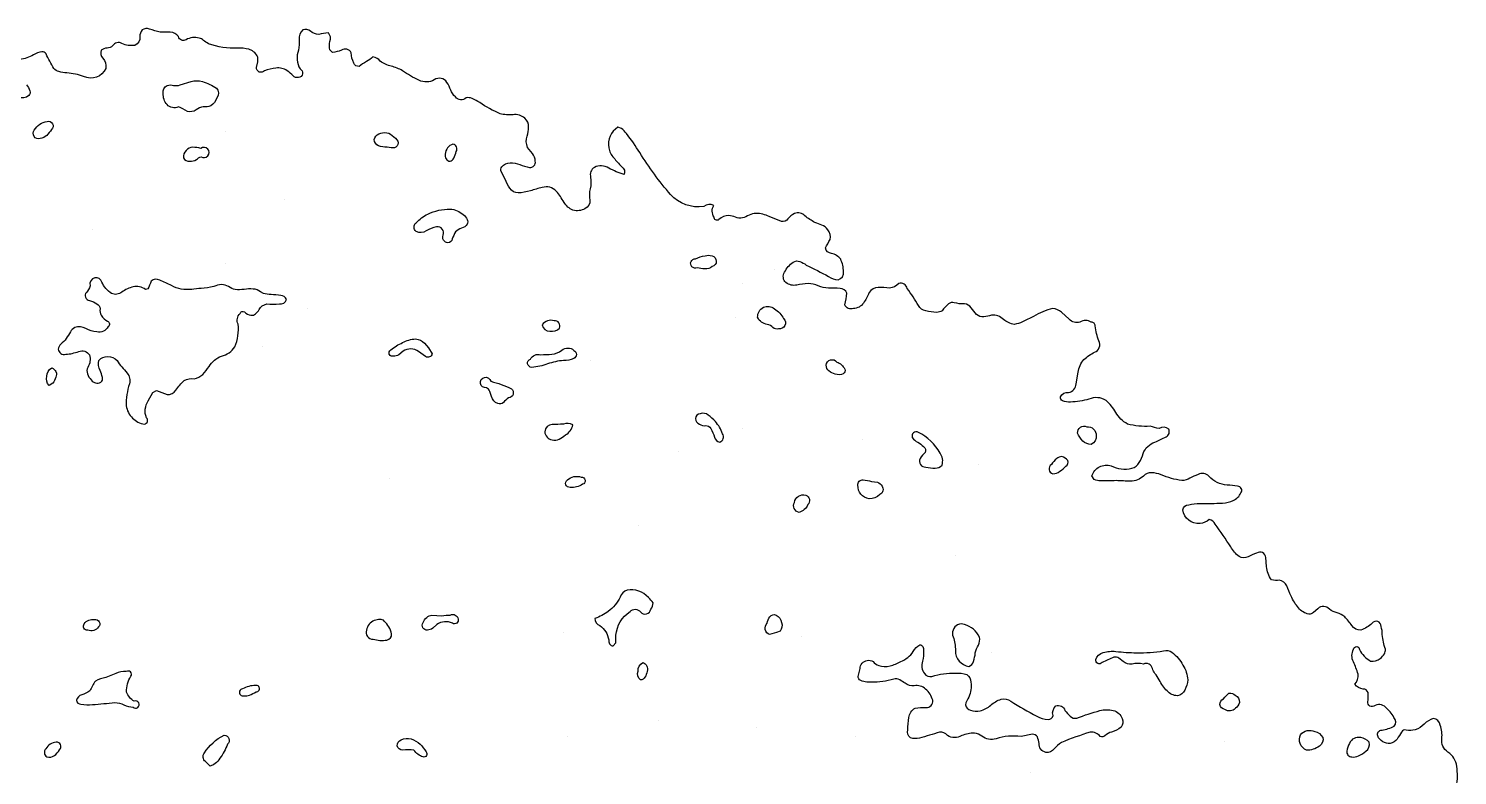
# Model space of a CAD drawing. Header units: inches. Extents: x 0.6 to 17.6, y 1.2 to 10.
# Drawn here: x 9.31 to 15.88, y 6.55 to 9.98 of the extents above; entities that cross this region are included whole.
import ezdxf

# ---------------------------------------------------------------- set-up
doc = ezdxf.new("R2010")
doc.units = ezdxf.units.IN
doc.header["$MEASUREMENT"] = 0
doc.layers.get('0').update_dxf_attribs({"linetype": 'CONTINUOUS'})

msp = doc.modelspace()

# ---------------------------------------------------------------- linework, layer by layer
for p, q in [((10.2175, 9.5092), (10.2175, 9.5092)), ((10.4883, 9.1968), (10.4883, 9.1968)), ((9.603, 9.0614), (9.603, 9.0614)), ((10.2175, 8.9051), (10.2175, 8.9051)), ((12.738, 8.8739), (12.738, 8.8739)), ((12.5922, 8.8114), (12.5922, 8.8114)), ((10.5924, 8.6968), (10.5924, 8.6968)), ((12.5609, 8.6552), (12.5609, 8.6552)), ((10.3841, 8.5198), (10.3841, 8.5198)), ((11.8943, 8.4573), (11.8943, 8.4573)), ((12.5922, 8.1448), (12.5922, 8.1448)), ((13.1442, 8.0927), (13.1442, 8.0927)), ((12.3005, 8.0407), (12.3005, 8.0407)), ((13.6754, 7.9782), (13.6754, 7.9782)), ((10.9674, 7.9157), (10.9674, 7.9157)), ((12.1131, 7.697), (12.1131, 7.697)), ((13.5712, 7.5616), (13.5712, 7.5616)), ((11.7694, 7.2074), (11.7694, 7.2074)), ((12.863, 7.1866), (12.863, 7.1866)), ((13.7379, 7.1137), (13.7379, 7.1137)), ((12.2068, 6.8012), (12.2068, 6.8012)), ((12.6547, 6.77), (12.6547, 6.77)), ((11.7902, 6.7283), (11.7902, 6.7283)), ((13.1129, 6.7283), (13.1129, 6.7283)), ((14.8106, 6.7075), (14.8106, 6.7075)), ((13.9149, 6.5617), (13.9149, 6.5617))]:
    msp.add_line(p, q)
for points in [[(15.8758, 6.5002, 0.076967), (15.8764, 6.5907, 0.215969), (15.8362, 6.6573, -0.300858), (15.8082, 6.7184, 0.108302), (15.8008, 6.7808, 0.333532), (15.7689, 6.8116, 0.120308), (15.727, 6.7859, -0.111908), (15.6855, 6.7596, -0.110359), (15.6441, 6.7581, 0.367458), (15.623, 6.7492, -0.026838), (15.6019, 6.717, -0.19871), (15.571, 6.6971, -0.338014), (15.5131, 6.7312, -0.540758), (15.533, 6.7578, 0.07635), (15.5895, 6.7759, 0.354475), (15.5877, 6.8165, 0.082659), (15.5495, 6.8631, 0.338865), (15.4953, 6.8685, -0.738555), (15.4696, 6.8953), (15.469, 6.9309, 0.30347), (15.446, 6.947, -0.205241), (15.4085, 6.9685, 0.188509), (15.4231, 7.0159, 0.034157), (15.4015, 7.0715, -0.241232), (15.4023, 7.1296, -0.946617), (15.4297, 7.1283, 0.149131), (15.4797, 7.0757, 0.24208), (15.5244, 7.088, 0.088941), (15.5438, 7.1088, 0.20178), (15.5483, 7.13, -0.059041), (15.5342, 7.1969, 0.081407), (15.5288, 7.2345, 0.749965), (15.4876, 7.2491, -0.108427), (15.4356, 7.2178, -0.274953), (15.3946, 7.2387, 0.02304), (15.3615, 7.2794, 0.090616), (15.3266, 7.2966, -0.086178), (15.2914, 7.3135, 0.438475), (15.2374, 7.3164), (15.2179, 7.2987, -0.195777), (15.196, 7.2908, -0.173147), (15.1492, 7.3202, -0.070273), (15.1145, 7.3744, 0.02032), (15.0946, 7.4209, 0.267238), (15.0606, 7.447, -0.087758), (15.025, 7.4486, -0.139683), (15.0019, 7.5102), (14.9987, 7.5512, 0.597112), (14.9565, 7.572, 0.018477), (14.917, 7.5551, -0.267634), (14.8757, 7.5561, -0.093287), (14.8375, 7.601, 0.016868), (14.7658, 7.705, 0.214638), (14.7386, 7.7262, -0.143405), (14.6961, 7.7074, -0.392131), (14.6169, 7.7705, -0.341613), (14.6441, 7.7943, -0.059407), (14.6961, 7.8008, 0.014789), (14.8002, 7.8019, 0.084626), (14.849, 7.8146, 0.177112), (14.8842, 7.8485, 0.609205), (14.8688, 7.8798, 0.043778), (14.8211, 7.8844, -0.18389), (14.7366, 7.9251, 0.357158), (14.687, 7.9336, 0.016309), (14.6498, 7.916, -0.102118), (14.6128, 7.9053, -0.066038), (14.5182, 7.9323, 0.079119), (14.4736, 7.9415, 0.206947), (14.4357, 7.9261, -0.198367), (14.3767, 7.9033, -0.018183), (14.3107, 7.9053, -0.020223), (14.2392, 7.9044, -0.084099), (14.2095, 7.9104), (14.1989, 7.9269, -0.415522), (14.2877, 7.9731, 0.176651), (14.3823, 7.9619, 0.186091), (14.417, 7.9885, 0.086447), (14.4343, 8.0303, -0.216744), (14.489, 8.0827, 0.025695), (14.54, 8.1067, 0.439), (14.5521, 8.1416, 0.382469), (14.5086, 8.1448, -0.045784), (14.4669, 8.1552, -0.080626), (14.3628, 8.1656, -0.148544), (14.3091, 8.2186, 0.082871), (14.264, 8.2737, 0.248561), (14.1857, 8.2802, -0.070929), (14.1001, 8.2666, -0.092525), (14.0646, 8.2719, -0.416004), (14.0546, 8.2906, -0.369232), (14.092, 8.3103, 0.324904), (14.1269, 8.35), (14.136, 8.4042, -0.122823), (14.1619, 8.4628, -0.06293), (14.2115, 8.4957, 0.439738), (14.2316, 8.5475, -0.078187), (14.2144, 8.6166, 0.422863), (14.1961, 8.6343, 0.28289), (14.1441, 8.6343, -0.286095), (14.0938, 8.6472), (14.0589, 8.6792, 0.172115), (14.0191, 8.6968, 0.071026), (13.9306, 8.6604, -0.012971), (13.8796, 8.6353, -0.082878), (13.842, 8.6239, -0.144388), (13.7932, 8.6467, 0.052216), (13.7671, 8.6628, 0.170552), (13.7379, 8.6656, -0.053208), (13.7016, 8.6586, -0.224852), (13.6687, 8.6698), (13.6445, 8.7004, 0.241482), (13.6129, 8.7177, -0.062036), (13.5665, 8.7232, 0.239055), (13.54, 8.7177, 0.051595), (13.5101, 8.6866, -0.15636), (13.4857, 8.6791, -0.063262), (13.4358, 8.6864, -0.238705), (13.4025, 8.7099, 0.030656), (13.3496, 8.7884, 0.463236), (13.3108, 8.8114, -0.185802), (13.2692, 8.7906, 0.054455), (13.2159, 8.7929, 0.255965), (13.1754, 8.7697, -0.054197), (13.1482, 8.7215, -0.247755), (13.1025, 8.6968, -0.423237), (13.0627, 8.7143, 0.041602), (13.0722, 8.7674, 0.33691), (13.0414, 8.7883, 0.039195), (12.988, 8.7906, -0.077074), (12.9411, 8.801, 0.077074), (12.8942, 8.8114, 0.017133), (12.8421, 8.8046, -0.213749), (12.7922, 8.8156, -0.362234), (12.7862, 8.864, -0.114003), (12.8255, 8.9102, -0.248418), (12.8556, 8.9129, -0.065694), (12.8855, 8.8968, -0.017672), (12.9879, 8.8439, 0.13753), (13.0321, 8.8293, 0.394734), (13.0568, 8.8664, 0.10429), (13.0441, 8.9229, 0.155349), (13.0019, 8.9504, -0.339366), (12.974, 8.9752, -0.023271), (12.9955, 9.0139, 0.244995), (12.9845, 9.059, 0.147582), (12.958, 9.0804, 0.023696), (12.9255, 9.0926, -0.054186), (12.8799, 9.1228, 0.268225), (12.8317, 9.1343, 0.098083), (12.8017, 9.1094, -0.289261), (12.7713, 9.0968), (12.7155, 9.1204, 0.091677), (12.6547, 9.1343, 0.102162), (12.6231, 9.1259, -0.049106), (12.5922, 9.1134, -0.133692), (12.5609, 9.1167, 0.068682), (12.5297, 9.1239, 0.212932), (12.4842, 9.1058, -0.673546), (12.4618, 9.1172, -0.294621), (12.4609, 9.1707, 0.329184), (12.4151, 9.1655, -0.248134), (12.2618, 9.2207, -0.039226), (12.1205, 9.4137, 0.020247), (12.0592, 9.5009, 0.052139), (12.0359, 9.5251), (12.0193, 9.5301, 0.314479), (11.9777, 9.4363, 0.14361), (12.0005, 9.3894, 0.009996), (12.0365, 9.35, -0.379453), (12.048, 9.3126, -0.047826), (11.9777, 9.3426, 0.255756), (11.9114, 9.3458, 0.326616), (11.8943, 9.3009, -0.099384), (11.8923, 9.2478, 0.099384), (11.8902, 9.1947, -0.338653), (11.8684, 9.1556, -0.201112), (11.8131, 9.1489, -0.164932), (11.7719, 9.1849, 0.033014), (11.7365, 9.237, 0.281539), (11.6718, 9.2531, 0.017733), (11.6171, 9.238, -0.065626), (11.5611, 9.228, -0.255764), (11.5233, 9.2496, -0.052803), (11.501, 9.2913), (11.4829, 9.3263, -0.29601), (11.4863, 9.3487, -0.240031), (11.524, 9.3666, -0.084952), (11.5693, 9.3586, 0.064862), (11.6133, 9.3459, 0.508391), (11.64, 9.3744, 0.164201), (11.627, 9.4089), (11.6048, 9.4378, -0.189904), (11.6023, 9.4894, 0.051751), (11.6094, 9.531, 0.208008), (11.5923, 9.5717, 0.20388), (11.5375, 9.5881, -0.086421), (11.4777, 9.5926, -0.050227), (11.3844, 9.6437, 0.040052), (11.3495, 9.6625, 0.163911), (11.3215, 9.6655, -0.451619), (11.2726, 9.6695, -0.104705), (11.2513, 9.7011, 0.035977), (11.2338, 9.7366, 0.412321), (11.1757, 9.7488, -0.262651), (11.1048, 9.7466, -0.049027), (11.0299, 9.7904, 0.065819), (10.9777, 9.8108, -0.096727), (10.9273, 9.834, 0.189602), (10.8937, 9.8536, -0.055385), (10.8632, 9.8321, 0.029768), (10.8296, 9.8104, -0.387444), (10.8057, 9.8254, -0.113419), (10.7939, 9.8728, 0.450627), (10.7487, 9.8842, -0.048235), (10.7079, 9.8739), (10.6956, 9.8856, -0.086013), (10.6953, 9.9252, 0.298459), (10.6884, 9.9641, 0.042225), (10.6445, 9.9571, -0.152657), (10.6061, 9.9719, 0.295867), (10.5716, 9.9779, 0.230159), (10.5541, 9.934, -0.061695), (10.5508, 9.8842, 0.233242), (10.5585, 9.7989, -0.767424), (10.5508, 9.7592, -0.246464), (10.5267, 9.766, 0.033547), (10.4987, 9.7904, 0.194497), (10.4477, 9.8021, 0.040591), (10.3945, 9.7904, -0.735816), (10.3578, 9.8053), (10.3639, 9.8314, 0.161743), (10.3612, 9.8585, 0.207107), (10.3224, 9.8887, 0.070296), (10.2713, 9.8947, -0.103881), (10.1368, 9.9146, -0.057705), (10.1138, 9.9299, 0.117678), (10.0946, 9.9404, 0.206845), (10.0341, 9.9325, -0.519296), (9.9995, 9.9469, 0.265188), (9.9615, 9.9669), (9.9154, 9.9675, -0.044649), (9.8654, 9.9821, 0.230878), (9.833, 9.978, 0.214509), (9.8217, 9.9467, -0.345387), (9.7994, 9.9065, -0.136295), (9.7389, 9.9153, 0.41303), (9.6967, 9.905, -0.162989), (9.6708, 9.8945, 0.160552), (9.6446, 9.8842, 0.328213), (9.6517, 9.8482, -0.201268), (9.6655, 9.8009, -0.414118), (9.5634, 9.7634, 0.070673), (9.4861, 9.7798, -0.037622), (9.4499, 9.7863, -0.161887), (9.4267, 9.8006, -0.031171), (9.3903, 9.8677, 0.294928), (9.3715, 9.8777, 0.082185), (9.3322, 9.8634, -0.10698), (9.2697, 9.8425, -0.032642)], [(9.3004, 9.7258, -0.09258), (9.3159, 9.6982, -0.277089), (9.3113, 9.6759, -0.269796), (9.2632, 9.6689, -0.029396)], [(10.0404, 9.603, 0.042264), (9.9988, 9.6238, -0.320532), (9.9467, 9.6342, -0.183426), (9.9289, 9.6859, -0.310622), (9.9477, 9.7229, -0.134036), (9.9772, 9.723, 0.14131), (10.0064, 9.7246), (10.0571, 9.74, -0.159893), (10.1093, 9.7403, -0.064979), (10.1747, 9.7106, -0.353305), (10.1756, 9.6659, -0.168885), (10.1479, 9.6281, -0.104905), (10.1133, 9.6238, 0.128452), (10.081, 9.61, -0.22369), (10.0404, 9.603)], [(9.3634, 9.478, -0.718026), (9.3363, 9.5176, -0.22476), (9.3952, 9.5573, -0.797207), (9.4155, 9.5196, -0.043823), (9.3934, 9.4927, -0.182792), (9.3634, 9.478)], [(10.9778, 9.4363, 0.02166), (10.9386, 9.4399, -0.241702), (10.9049, 9.4572, -0.38853), (10.9065, 9.4895, -0.137873), (10.938, 9.5053, -0.200307), (10.9744, 9.4978, -0.057925), (11.004, 9.4726, -0.754324), (10.9778, 9.4363)], [(10.0508, 9.3738, 0.15714), (10.0824, 9.3815, -0.08912), (10.1029, 9.3947, 1.934379), (10.1025, 9.4333, 0.05784), (10.0659, 9.4381, 0.236807), (10.0342, 9.4238, 0.217789), (10.0222, 9.3891, 0.331888), (10.0508, 9.3738)], [(11.2486, 9.3738, 0.206506), (11.2648, 9.3886, 0.074588), (11.2759, 9.4183, 0.549997), (11.261, 9.4531, 0.300834), (11.2261, 9.4071, 0.467046), (11.2486, 9.3738)], [(11.2382, 8.9989, -0.531682), (11.2165, 9.0344, 0.583184), (11.1861, 9.0718, 0.097658), (11.1385, 9.0537, -0.273568), (11.0924, 9.051, -0.486828), (11.0924, 9.0911, -0.099203), (11.1459, 9.1305, -0.115072), (11.2486, 9.1542, -0.162278), (11.3083, 9.1289, -0.101215), (11.3266, 9.1062, -0.23777), (11.3271, 9.0843, -0.166413), (11.3006, 9.066, 0.141167), (11.2729, 9.0486, 0.054021), (11.2584, 9.0167, -0.292434), (11.2382, 8.9989)], [(12.3839, 8.8843, -1.257453), (12.3765, 8.9254, -0.063526), (12.4202, 8.9396, -0.14142), (12.4525, 8.939, -0.783751), (12.4529, 8.8893, -0.175809), (12.4194, 8.8788, -0.063568), (12.3839, 8.8843)], [(9.8425, 8.1656, 0.676117), (9.8517, 8.1944, -0.235877), (9.8603, 8.2721), (9.8816, 8.3107), (9.8989, 8.3196, -0.03237), (9.9467, 8.301, 0.308237), (9.9869, 8.3217, -0.05437), (10.0258, 8.3656, -0.177833), (10.0717, 8.374, 0.166382), (10.1107, 8.3939, 0.040056), (10.1398, 8.4297, -0.165156), (10.1966, 8.4781, 0.204264), (10.2582, 8.5203, 0.133507), (10.2737, 8.6246, -0.322896), (10.2826, 8.6742, -0.524496), (10.303, 8.6811, 0.173724), (10.332, 8.6656, 0.228192), (10.3541, 8.6724, 0.055174), (10.3705, 8.6918, -0.226566), (10.4049, 8.7177, 0.02642), (10.4633, 8.718, 0.365544), (10.4959, 8.7377, 0.30731), (10.4693, 8.7569, 0.033561), (10.4259, 8.7608, -0.046216), (10.3896, 8.7661), (10.3758, 8.773, 0.186967), (10.3425, 8.7864, 0.058996), (10.3013, 8.7848, -0.064519), (10.2597, 8.7837, -0.080657), (10.2292, 8.7975, 0.155007), (10.1976, 8.8067, 0.058297), (10.1616, 8.7979, -0.058225), (10.103, 8.7892, 0.032999), (10.06, 8.7846, -0.148682), (9.9674, 8.8018, 0.033135), (9.9133, 8.8265, 0.355227), (9.8738, 8.8218, -0.04312), (9.858, 8.7865), (9.8471, 8.784, 0.204864), (9.791, 8.7971, 0.085517), (9.7396, 8.7723, -0.285362), (9.6916, 8.766, -0.137544), (9.6468, 8.8173, 0.393951), (9.6144, 8.838, 0.406221), (9.5926, 8.801, -0.130533), (9.5758, 8.7698, 0.356345), (9.5717, 8.7489, 0.267018), (9.5906, 8.7334, -0.100955), (9.6238, 8.7177, -0.268718), (9.6388, 8.6955, 0.159986), (9.6446, 8.6656, 0.156545), (9.6736, 8.6385, -0.569015), (9.6759, 8.6135, -0.34989), (9.6239, 8.5897, -0.114146), (9.5728, 8.6048, 0.231288), (9.5225, 8.6088, 0.142237), (9.5026, 8.5901, -0.01838), (9.4831, 8.5587, -0.063203), (9.4585, 8.5321, 0.21579), (9.4467, 8.5094, 0.466132), (9.481, 8.4864, 0.073021), (9.5405, 8.4989, -0.356594), (9.5902, 8.4832, -0.220787), (9.5821, 8.426, 0.189284), (9.581, 8.3961, 0.116185), (9.598, 8.368, 0.35384), (9.6425, 8.3573, 0.30462), (9.6497, 8.3802, 0.037521), (9.6388, 8.4116, -0.174621), (9.6331, 8.4583, -0.253493), (9.6746, 8.4753, -0.236523), (9.7175, 8.4573, 0.060803), (9.7389, 8.428, -0.018079), (9.763, 8.4, -0.264022), (9.7738, 8.351, 0.086347), (9.7592, 8.249, 0.17544), (9.7885, 8.1932, 0.18452), (9.8425, 8.1656)], [(12.7588, 8.6031, -0.24827), (12.7324, 8.6092, 0.171848), (12.7067, 8.6239, -0.272853), (12.6623, 8.6562, -0.297237), (12.6888, 8.7026, -0.261012), (12.7398, 8.6957, -0.12642), (12.7815, 8.6505, -0.726103), (12.7588, 8.6031)], [(11.7069, 8.5927, 0.254388), (11.7508, 8.6063, 0.592438), (11.7269, 8.64, 0.343386), (11.6719, 8.6214, 0.375583), (11.7069, 8.5927)], [(10.9882, 8.4781, -0.975233), (10.9762, 8.506, -0.071184), (11.0298, 8.54, -0.10449), (11.089, 8.5569, -0.181245), (11.131, 8.5367), (11.1495, 8.5155), (11.1653, 8.4885, -0.544064), (11.1347, 8.4759), (11.1028, 8.4989, 0.310238), (11.0319, 8.5007), (11.0122, 8.4844, -0.204209), (10.9882, 8.4781)], [(11.6235, 8.426, -0.819186), (11.6171, 8.4645, -0.33173), (11.6655, 8.4844, 0.021275), (11.7162, 8.4869, 0.149011), (11.7624, 8.5047, -0.381551), (11.8175, 8.5044, -0.615065), (11.8168, 8.4663, -0.110987), (11.7694, 8.4573, 0.074472), (11.6965, 8.4417, -0.074472), (11.6235, 8.426)], [(9.4051, 8.3427, -0.290316), (9.394, 8.3849, -0.28012), (9.4163, 8.4232, -0.482245), (9.4352, 8.3804, -0.092894), (9.4223, 8.3534), (9.4051, 8.3427)], [(13.0192, 8.3948, -0.117204), (12.9899, 8.4097, -0.240182), (12.9775, 8.4364, -0.695903), (13.0264, 8.4504, -0.189568), (13.0625, 8.4183, -0.363768), (13.0562, 8.3966, -0.189368), (13.0192, 8.3948)], [(11.4673, 8.2594, -0.283329), (11.4393, 8.2922), (11.4306, 8.3156, 0.160755), (11.4152, 8.3323, -2.274499), (11.4353, 8.362, -0.05145), (11.5298, 8.3276, -0.673275), (11.5167, 8.2853, 0.078931), (11.494, 8.2639, -0.240691), (11.4673, 8.2594)], [(12.488, 8.0823, 0.514459), (12.501, 8.121, 0.099826), (12.4681, 8.1767, 0.055152), (12.4346, 8.2067, 0.270793), (12.398, 8.2127, 0.831764), (12.3943, 8.1656, 0.213769), (12.4233, 8.1584, -0.305001), (12.4464, 8.1448, -0.045612), (12.4638, 8.1055, 0.302258), (12.488, 8.0823)], [(11.7173, 8.0927, 0.172998), (11.7501, 8.0963, 0.065861), (11.7785, 8.1151, 0.215379), (11.8126, 8.1618, 0.211127), (11.7694, 8.1654, -0.015755), (11.7177, 8.1629, 0.399553), (11.683, 8.1303, 0.340697), (11.7173, 8.0927)], [(14.1961, 8.0719, -0.218464), (14.1573, 8.0873, -0.096613), (14.1336, 8.124, -0.589796), (14.1755, 8.1528, -0.455966), (14.2192, 8.1121, -0.305063), (14.1961, 8.0719)], [(13.4358, 7.9678, 0.070941), (13.478, 7.9627, 0.230615), (13.5103, 7.9767, 0.239974), (13.5007, 8.0318, 0.151732), (13.4015, 8.1272, 0.707344), (13.3733, 8.1032, 0.127125), (13.3986, 8.0816, -0.093476), (13.4254, 8.0615, -0.351068), (13.4322, 8.0352, 0.070769), (13.4095, 8.0068, 0.606391), (13.4358, 7.9678)], [(14.0191, 7.9365, 0.160052), (14.0522, 7.948, 0.034875), (14.0795, 7.9719, 0.335388), (14.0884, 7.9981, 0.172421), (14.0607, 8.0156, 0.204767), (14.0372, 8.0064, 0.075431), (14.0126, 7.9788, 0.656158), (14.0191, 7.9365)], [(11.8006, 7.874, -0.771072), (11.7875, 7.909, -0.262707), (11.8514, 7.9213, -0.892931), (11.857, 7.8883, -0.184036), (11.8006, 7.874)], [(13.1754, 7.8219, -0.396413), (13.1234, 7.8844, -0.465338), (13.1477, 7.9096, -0.041148), (13.1852, 7.9013), (13.2135, 7.8978, -0.111467), (13.2344, 7.8805, -0.424884), (13.2242, 7.8407, -0.183861), (13.1754, 7.8219)], [(12.8526, 7.7594, -0.511641), (12.831, 7.8047, -0.437981), (12.8836, 7.8389, -0.51326), (12.8937, 7.7947, -0.208993), (12.8526, 7.7594)], [(11.9985, 7.1449), (12.0103, 7.159), (12.0103, 7.1941, -0.229883), (12.0763, 7.3027, -0.484424), (12.1235, 7.3012, 0.647264), (12.1712, 7.3137, 0.153956), (12.1812, 7.3427, 0.070106), (12.1599, 7.3675, 0.266201), (12.0619, 7.4013, 0.234199), (12.0302, 7.3692, -0.112947), (11.9755, 7.3038, -0.082121), (11.9139, 7.2718, 0.29504), (11.936, 7.2387, -0.207628), (11.9778, 7.173, 0.448808), (11.9985, 7.1449)], [(9.5821, 7.2178, -0.657424), (9.5661, 7.247, -0.285556), (9.6131, 7.2662, -0.7258), (9.6321, 7.2324, -0.339433), (9.5821, 7.2178)], [(10.8945, 7.1762, 0.112692), (10.9575, 7.1723, 0.402319), (10.9792, 7.2004, 0.135954), (10.9455, 7.2596, 0.201821), (10.9261, 7.2672, 0.105871), (10.8998, 7.2615, 0.266987), (10.8632, 7.2178, 0.514604), (10.8945, 7.1762)], [(11.1444, 7.2178, -0.651225), (11.1246, 7.2526, -0.119986), (11.1406, 7.2761, -0.192964), (11.1649, 7.2858), (11.2105, 7.2833, -0.053552), (11.249, 7.2873, -0.50743), (11.2853, 7.2689, -0.676185), (11.259, 7.2491, 0.2771), (11.1867, 7.2435), (11.1681, 7.2265, -0.18126), (11.1444, 7.2178)], [(12.7172, 7.197, -0.568653), (12.7067, 7.2491, -0.129202), (12.7187, 7.2791, -0.32713), (12.7481, 7.2873, -0.230613), (12.7724, 7.2526, -0.248107), (12.7654, 7.2125), (12.7484, 7.2074), (12.7172, 7.197)], [(13.6337, 7.0512, 0.285538), (13.6551, 7.0741, 0.043078), (13.663, 7.1129, -0.055239), (13.677, 7.1491, 0.198141), (13.6818, 7.1856, 0.214876), (13.614, 7.2435, 0.437831), (13.5608, 7.2178, 0.244717), (13.5616, 7.1867, -0.098565), (13.5712, 7.1241, 0.380192), (13.6337, 7.0512)], [(13.9878, 6.6554, -0.399308), (13.9566, 6.6971, 0.035499), (13.9488, 6.727, 0.262157), (13.9253, 6.7387), (13.8733, 6.7283, 0.114911), (13.7587, 6.7179, -0.254266), (13.6932, 6.7307, 0.124789), (13.6599, 6.7436, 0.112224), (13.6004, 6.7325, -0.262435), (13.5349, 6.7328, 0.267705), (13.4983, 6.7492, -0.016328), (13.4063, 6.7211, -0.152024), (13.3648, 6.7226, -0.320514), (13.3525, 6.7596, -0.015971), (13.3577, 6.8153, -0.251321), (13.3862, 6.8593, -0.057916), (13.436, 6.8619, 0.470174), (13.4671, 6.895, 0.153887), (13.4345, 6.9464, 0.234339), (13.3817, 6.9616, -0.203251), (13.3409, 6.9732, 0.027825), (13.3154, 6.989, 0.185113), (13.2879, 6.9929, -0.094357), (13.1859, 6.9783, -0.150965), (13.1301, 6.9893, -0.258245), (13.1255, 7.0107), (13.1338, 7.0408, -0.396057), (13.166, 7.0778, -0.245877), (13.1932, 7.0728, 0.137655), (13.2188, 7.0552, 0.154716), (13.2709, 7.053, 0.058871), (13.3205, 7.0728, 0.129163), (13.378, 7.1191, -0.173436), (13.4083, 7.1504, -0.456759), (13.4245, 7.1257, -0.077899), (13.4203, 7.0746, 0.241456), (13.4287, 7.018, 0.305951), (13.4638, 7.0048, -0.093431), (13.5712, 7.0198, -0.099036), (13.6246, 7.0134, -0.266364), (13.6422, 6.9781, -0.138924), (13.6337, 6.9099, 0.133444), (13.6179, 6.8739, 0.310436), (13.6411, 6.8502, 0.125352), (13.6853, 6.8462, 0.10701), (13.734, 6.8726, -0.091144), (13.7815, 6.9003, -0.198326), (13.8262, 6.8916, 0.020593), (13.9456, 6.8217, 0.123074), (13.9973, 6.8072, 0.352981), (14.0206, 6.8248, -0.301725), (14.0332, 6.8691, -0.450233), (14.0747, 6.8482, 0.029213), (14.0989, 6.8223, 0.263453), (14.1297, 6.8129, -0.029082), (14.2361, 6.8479, -0.112417), (14.2971, 6.8489, -0.252881), (14.3379, 6.8106, -0.290192), (14.3329, 6.7709, -0.138575), (14.2899, 6.7492, 0.130533), (14.2587, 6.7324, -0.356345), (14.2378, 6.7283, 0.244157), (14.1918, 6.7487, 0.023477), (14.0587, 6.7012, 0.070432), (14.0254, 6.6719, -0.262627), (13.9878, 6.6554)], [(14.5919, 6.9158, -0.201857), (14.5449, 6.9383, -0.081195), (14.5086, 6.9887, 0.059631), (14.4891, 7.0188, -0.124903), (14.4774, 7.0408, 0.492542), (14.4357, 7.0616, 0.122288), (14.3836, 7.0616, -0.24289), (14.3435, 7.0742), (14.3229, 7.0885, 0.180124), (14.3003, 7.0929, 0.02826), (14.246, 7.069, -0.769522), (14.217, 7.0824, -0.278131), (14.2513, 7.1144, -0.105043), (14.3095, 7.1197, 0.029154), (14.4045, 7.1138, 0.047359), (14.5288, 7.1221, -0.26243), (14.5671, 7.116, -0.105729), (14.6179, 7.0566, -0.129095), (14.6398, 6.9888, -0.094698), (14.6261, 6.9421, -0.246341), (14.5919, 6.9158)], [(9.7904, 6.8637, 1.846461), (9.796, 6.891, -0.17041), (9.7607, 6.9332, -0.15316), (9.7802, 7.0058, 0.866825), (9.7594, 7.0269, 0.113421), (9.7107, 7.0181), (9.665, 6.9993, 0.082583), (9.6171, 6.9837, 0.016517), (9.591, 6.9385, -0.080157), (9.5549, 6.9204, 0.276974), (9.5301, 6.895, 0.376392), (9.5511, 6.8772, 0.054989), (9.604, 6.8754, 0.003012), (9.7071, 6.8846, -0.085294), (9.7488, 6.8741, 0.085294), (9.7904, 6.8637)], [(12.1235, 6.9887, -0.315404), (12.1122, 7.0295, -0.270925), (12.1347, 7.0692, -0.393223), (12.1538, 7.0282, -0.112741), (12.1438, 7.001, -0.242734), (12.1235, 6.9887)], [(10.3008, 6.9158, 0.114701), (10.3262, 6.9194, 0.063205), (10.3558, 6.9336, 1.140823), (10.3529, 6.9635, 0.129179), (10.2942, 6.9473, 1.138929), (10.3008, 6.9158)], [(14.8106, 6.8533, -0.791614), (14.8042, 6.9022, -0.056032), (14.8292, 6.928, -0.240423), (14.8584, 6.9186, -0.304524), (14.8773, 6.8848, -0.169128), (14.8589, 6.8583, -0.40066), (14.8106, 6.8533)], [(9.3947, 6.6346, 0.217006), (9.4286, 6.6409, 0.12393), (9.4522, 6.668, 0.731361), (9.4366, 6.7027, 0.242751), (9.3901, 6.6725, 0.509085), (9.3947, 6.6346)], [(10.1446, 6.5929), (10.1237, 6.6138, -0.433988), (10.1183, 6.6528, -0.132488), (10.2091, 6.7346, -0.701286), (10.2243, 6.6927, -0.07499), (10.1902, 6.6284, -0.058833), (10.1674, 6.6039, -0.136993), (10.1446, 6.5929)], [(11.1236, 6.6346, -0.159799), (11.0819, 6.6658, 0.07354), (11.0299, 6.6658, -0.906572), (11.0232, 6.7129, -0.213543), (11.0688, 6.7172, -0.10725), (11.1099, 6.6927, -0.084349), (11.1374, 6.6581, -0.790371), (11.1236, 6.6346)], [(15.1856, 6.6658, -0.224242), (15.1574, 6.6957, -0.225094), (15.1585, 6.7367, -0.339952), (15.2243, 6.7521, -0.176977), (15.2612, 6.7246, -0.333895), (15.245, 6.6847, -0.190877), (15.1856, 6.6658)], [(15.3939, 6.6346, 0.141796), (15.4254, 6.6396, 0.086342), (15.4588, 6.6608, 0.321876), (15.4735, 6.702, 0.190693), (15.4349, 6.7234, 0.374325), (15.3835, 6.6971, 0.063435), (15.3706, 6.6617, 0.432095), (15.3939, 6.6346)]]:
    msp.add_lwpolyline(points, format="xyb")

doc.saveas('drawing.dxf')
